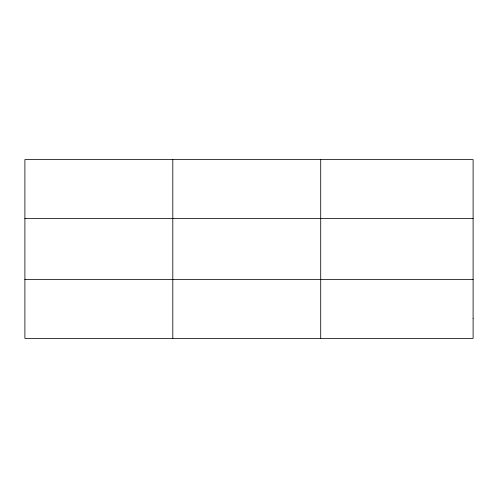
<?xml version="1.0" encoding="UTF-8"?>
<svg xmlns="http://www.w3.org/2000/svg" width="498" height="498" viewBox="0 0 498 498"><rect width="100%" height="100%" fill="white"/><g stroke="black" fill="none" stroke-linecap="round" stroke-linejoin="round"><path stroke-width="0.75" d="M172.806 338.391L172.806 159.609M320.712 338.391L320.712 159.609M24.9 218.61L473.1 218.61M24.9 279.39L473.1 279.39M473.1 318.72L473.1 338.391L24.9 338.391L24.9 159.609L473.1 159.609L473.1 318.72"/></g></svg>
